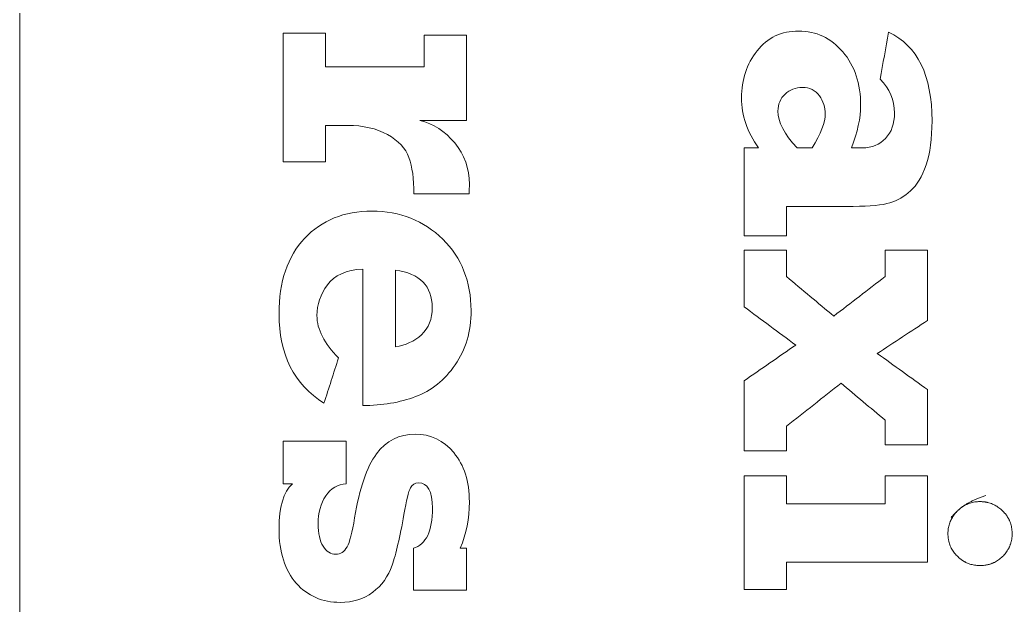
# Model space of a CAD drawing. Header units: millimetres. Extents: x 0 to 57, y -80 to 0.
# Drawn here: x 0 to 7.53, y -13.94 to -9.5 of the extents above; entities that cross this region are included whole.
import ezdxf

# ---------------------------------------------------------------- set-up
doc = ezdxf.new("R2010")
doc.units = ezdxf.units.MM
doc.layers.add('1', color=7, linetype='CONTINUOUS', true_color=0xffffff)

msp = doc.modelspace()

# ---------------------------------------------------------------- linework, layer by layer
at = {"layer": '1', "color": 163, "linetype": 'CONTINUOUS', "lineweight": 18}
msp.add_line((0, -2), (0, -80), dxfattribs=at)
msp.add_line((0, -2), (0, -80), dxfattribs=at)
for points in [[(2, -10.57535723914795), (2, -10.24894401006554), (2, -9.922530780983124), (2, -9.59611755190071)], [(2, -9.59611755190071), (2.106947065696055, -9.59611755190071), (2.213894131392109, -9.59611755190071), (2.320841197088164, -9.59611755190071)], [(2, -10.57535723914795), (2, -10.24894401006554), (2, -9.922530780983124), (2, -9.59611755190071)], [(2, -9.59611755190071), (2.106947065696055, -9.59611755190071), (2.213894131392109, -9.59611755190071), (2.320841197088164, -9.59611755190071)], [(2.320841197088164, -9.59611755190071), (2.320841197088164, -9.68185494742511), (2.320841197088164, -9.767592342949511), (2.320841197088164, -9.853329738473912)], [(2.320841197088164, -9.59611755190071), (2.320841197088164, -9.68185494742511), (2.320841197088164, -9.767592342949511), (2.320841197088164, -9.853329738473912)], [(3.069830142895659, -9.853329738473912), (3.069830142895659, -9.772804889008647), (3.069830142895659, -9.692280039543382), (3.069830142895659, -9.611755190078117)], [(3.069830142895659, -9.611755190078117), (3.177136694526827, -9.611755190078117), (3.284443246157994, -9.611755190078117), (3.391749797789162, -9.611755190078117)], [(3.069830142895659, -9.853329738473912), (3.069830142895659, -9.772804889008647), (3.069830142895659, -9.692280039543382), (3.069830142895659, -9.611755190078117)], [(3.069830142895659, -9.611755190078117), (3.177136694526827, -9.611755190078117), (3.284443246157994, -9.611755190078117), (3.391749797789162, -9.611755190078117)], [(3.391749797789162, -9.611755190078117), (3.391749797789162, -9.82798598004846), (3.391749797789162, -10.0442167700188), (3.391749797789162, -10.26044755998915)], [(3.391749797789162, -9.611755190078117), (3.391749797789162, -9.82798598004846), (3.391749797789162, -10.0442167700188), (3.391749797789162, -10.26044755998915)], [(6.532084119708816, -9.947425181989754), (6.553653275815583, -9.82807585153231), (6.575222431922351, -9.708726521074865), (6.596791588029117, -9.58937719061742)], [(6.532084119708816, -9.947425181989754), (6.553653275815583, -9.82807585153231), (6.575222431922351, -9.708726521074865), (6.596791588029117, -9.58937719061742)], [(2.320841197088164, -9.853329738473912), (2.570504179023996, -9.853329738473912), (2.820167160959828, -9.853329738473912), (3.069830142895659, -9.853329738473912)], [(2.320841197088164, -9.853329738473912), (2.570504179023996, -9.853329738473912), (2.820167160959828, -9.853329738473912), (3.069830142895659, -9.853329738473912)], [(2.320841197088164, -10.29765435427332), (2.320841197088164, -10.39022198256486), (2.320841197088164, -10.48278961085641), (2.320841197088164, -10.57535723914795)], [(2.320841197088164, -10.29765435427332), (2.320841197088164, -10.39022198256486), (2.320841197088164, -10.48278961085641), (2.320841197088164, -10.57535723914795)], [(3.391749797789162, -10.26044755998915), (3.273838411072167, -10.26044755998915), (3.155927024355172, -10.26044755998915), (3.038015637638178, -10.26044755998915)], [(3.391749797789162, -10.26044755998915), (3.273838411072167, -10.26044755998915), (3.155927024355172, -10.26044755998915), (3.038015637638178, -10.26044755998915)], [(5.5, -11.13642491237529), (5.5, -10.91372337557292), (5.5, -10.69102183877055), (5.5, -10.46832030196818)], [(5.5, -10.46832030196818), (5.53648782241395, -10.46832030196818), (5.572975644827896, -10.46832030196818), (5.609463467241844, -10.46832030196818)], [(5.5, -11.13642491237529), (5.5, -10.91372337557292), (5.5, -10.69102183877055), (5.5, -10.46832030196818)], [(5.5, -10.46832030196818), (5.53648782241395, -10.46832030196818), (5.572975644827896, -10.46832030196818), (5.609463467241844, -10.46832030196818)], [(5.901186303585871, -10.46832030196818), (5.939112069740272, -10.46832030196818), (5.97703783589467, -10.46832030196818), (6.014963602049069, -10.46832030196818)], [(5.901186303585871, -10.46832030196818), (5.939112069740272, -10.46832030196818), (5.97703783589467, -10.46832030196818), (6.014963602049069, -10.46832030196818)], [(2.320841197088164, -10.57535723914795), (2.213894131392109, -10.57535723914795), (2.106947065696055, -10.57535723914795), (2, -10.57535723914795)], [(2.320841197088164, -10.57535723914795), (2.213894131392109, -10.57535723914795), (2.106947065696055, -10.57535723914795), (2, -10.57535723914795)], [(3.411701267187921, -10.81693178754375), (3.271861238429047, -10.81693178754375), (3.132021209670172, -10.81693178754375), (2.992181180911297, -10.81693178754375)], [(3.411701267187921, -10.81693178754375), (3.271861238429047, -10.81693178754375), (3.132021209670172, -10.81693178754375), (2.992181180911297, -10.81693178754375)], [(5.820841197088164, -10.91264491776758), (5.820841197088164, -10.98723824930349), (5.820841197088164, -11.06183158083939), (5.820841197088164, -11.13642491237529)], [(5.820841197088164, -10.91264491776758), (5.820841197088164, -10.98723824930349), (5.820841197088164, -11.06183158083939), (5.820841197088164, -11.13642491237529)], [(5.820841197088164, -11.13642491237529), (5.713894131392109, -11.13642491237529), (5.606947065696055, -11.13642491237529), (5.5, -11.13642491237529)], [(5.820841197088164, -11.13642491237529), (5.713894131392109, -11.13642491237529), (5.606947065696055, -11.13642491237529), (5.5, -11.13642491237529)], [(5.5, -11.67619304394714), (5.5, -11.53239866990203), (5.5, -11.38860429585691), (5.5, -11.2448099218118)], [(5.5, -11.2448099218118), (5.606947065696055, -11.2448099218118), (5.713894131392109, -11.2448099218118), (5.820841197088164, -11.2448099218118)], [(5.5, -11.67619304394714), (5.5, -11.53239866990203), (5.5, -11.38860429585691), (5.5, -11.2448099218118)], [(5.5, -11.2448099218118), (5.606947065696055, -11.2448099218118), (5.713894131392109, -11.2448099218118), (5.820841197088164, -11.2448099218118)], [(5.820841197088164, -11.2448099218118), (5.820841197088164, -11.31185404871033), (5.820841197088164, -11.37889817560887), (5.820841197088164, -11.4459423025074)], [(5.820841197088164, -11.2448099218118), (5.820841197088164, -11.31185404871033), (5.820841197088164, -11.37889817560887), (5.820841197088164, -11.4459423025074)], [(6.569830142895658, -11.4459423025074), (6.569830142895658, -11.37889817560887), (6.569830142895658, -11.31185404871033), (6.569830142895658, -11.2448099218118)], [(6.569830142895658, -11.2448099218118), (6.677136694526827, -11.2448099218118), (6.784443246157994, -11.2448099218118), (6.891749797789163, -11.2448099218118)], [(6.569830142895658, -11.4459423025074), (6.569830142895658, -11.37889817560887), (6.569830142895658, -11.31185404871033), (6.569830142895658, -11.2448099218118)], [(6.569830142895658, -11.2448099218118), (6.677136694526827, -11.2448099218118), (6.784443246157994, -11.2448099218118), (6.891749797789163, -11.2448099218118)], [(6.891749797789163, -11.2448099218118), (6.891749797789163, -11.42311494562774), (6.891749797789163, -11.60141996944368), (6.891749797789163, -11.77972499325962)], [(6.891749797789163, -11.2448099218118), (6.891749797789163, -11.42311494562774), (6.891749797789163, -11.60141996944368), (6.891749797789163, -11.77972499325962)], [(2.603936370989485, -12.42545160420593), (2.603936370989485, -12.07998562056253), (2.603936370989485, -11.73451963691915), (2.603936370989485, -11.38905365327575)], [(2.603936370989485, -12.42545160420593), (2.603936370989485, -12.07998562056253), (2.603936370989485, -11.73451963691915), (2.603936370989485, -11.38905365327575)], [(2.85144243731464, -11.39606362901045), (2.85144243731464, -11.59018603397136), (2.85144243731464, -11.78430843893227), (2.85144243731464, -11.97843084389317)], [(2.85144243731464, -11.39606362901045), (2.85144243731464, -11.59018603397136), (2.85144243731464, -11.78430843893227), (2.85144243731464, -11.97843084389317)], [(5.820841197088164, -11.4459423025074), (5.940550013480724, -11.54605913543631), (6.060258829873282, -11.64617596836522), (6.179967646265841, -11.74629280129413)], [(5.820841197088164, -11.4459423025074), (5.940550013480724, -11.54605913543631), (6.060258829873282, -11.64617596836522), (6.179967646265841, -11.74629280129413)], [(6.179967646265841, -11.74629280129413), (6.309921811809112, -11.64617596836522), (6.439875977352386, -11.54605913543631), (6.569830142895658, -11.4459423025074)], [(6.179967646265841, -11.74629280129413), (6.309921811809112, -11.64617596836522), (6.439875977352386, -11.54605913543631), (6.569830142895658, -11.4459423025074)], [(5.890940954435158, -11.96629819358316), (5.760627302956773, -11.86959647703782), (5.630313651478387, -11.77289476049248), (5.5, -11.67619304394714)], [(5.890940954435158, -11.96629819358316), (5.760627302956773, -11.86959647703782), (5.630313651478387, -11.77289476049248), (5.5, -11.67619304394714)], [(2.256133728767862, -11.74117012671873), (2.256133728767862, -11.84793744944723), (2.310595847937449, -11.9552440010784), (2.420059315179294, -12.06362901051491)], [(2.256133728767862, -11.74117012671873), (2.256133728767862, -11.84793744944723), (2.310595847937449, -11.9552440010784), (2.420059315179294, -12.06362901051491)], [(6.891749797789163, -11.77972499325962), (6.764671519726792, -11.86312573020579), (6.63759324166442, -11.94652646715195), (6.51051496360205, -12.02992720409812)], [(6.891749797789163, -11.77972499325962), (6.764671519726792, -11.86312573020579), (6.63759324166442, -11.94652646715195), (6.51051496360205, -12.02992720409812)], [(5.5, -12.23699110272309), (5.630313651478387, -12.14676013300978), (5.760627302956773, -12.05652916329647), (5.890940954435158, -11.96629819358316)], [(5.5, -12.23699110272309), (5.630313651478387, -12.14676013300978), (5.760627302956773, -12.05652916329647), (5.890940954435158, -11.96629819358316)], [(6.51051496360205, -12.02992720409812), (6.637593241664422, -12.12141637458433), (6.764671519726792, -12.21290554507053), (6.891749797789163, -12.30439471555673)], [(6.51051496360205, -12.02992720409812), (6.637593241664422, -12.12141637458433), (6.764671519726792, -12.21290554507053), (6.891749797789163, -12.30439471555673)], [(2.420059315179294, -12.06362901051491), (2.383032263862676, -12.17848476678344), (2.346005212546059, -12.29334052305198), (2.308978161229442, -12.40819627932051)], [(2.420059315179294, -12.06362901051491), (2.383032263862676, -12.17848476678344), (2.346005212546059, -12.29334052305198), (2.308978161229442, -12.40819627932051)], [(5.5, -12.7702884874629), (5.5, -12.59252269254963), (5.5, -12.41475689763636), (5.5, -12.23699110272309)], [(5.5, -12.7702884874629), (5.5, -12.59252269254963), (5.5, -12.41475689763636), (5.5, -12.23699110272309)], [(6.236047452143436, -12.25532488541384), (6.097645367125011, -12.36460860968812), (5.959243282106588, -12.47389233396241), (5.820841197088164, -12.5831760582367)], [(6.236047452143436, -12.25532488541384), (6.097645367125011, -12.36460860968812), (5.959243282106588, -12.47389233396241), (5.820841197088164, -12.5831760582367)], [(6.569830142895658, -12.53734160150982), (6.458569245978251, -12.44333602947782), (6.347308349060843, -12.34933045744583), (6.236047452143436, -12.25532488541384)], [(6.569830142895658, -12.53734160150982), (6.458569245978251, -12.44333602947782), (6.347308349060843, -12.34933045744583), (6.236047452143436, -12.25532488541384)], [(6.891749797789163, -12.30439471555673), (6.891749797789163, -12.44423474431561), (6.891749797789163, -12.58407477307448), (6.891749797789163, -12.72391480183335)], [(6.891749797789163, -12.30439471555673), (6.891749797789163, -12.44423474431561), (6.891749797789163, -12.58407477307448), (6.891749797789163, -12.72391480183335)], [(6.569830142895658, -12.72391480183335), (6.569830142895658, -12.66172373505884), (6.569830142895658, -12.59953266828433), (6.569830142895658, -12.53734160150982)], [(6.569830142895658, -12.72391480183335), (6.569830142895658, -12.66172373505884), (6.569830142895658, -12.59953266828433), (6.569830142895658, -12.53734160150982)], [(5.820841197088164, -12.5831760582367), (5.820841197088164, -12.64554686797876), (5.820841197088164, -12.70791767772083), (5.820841197088164, -12.7702884874629)], [(5.820841197088164, -12.5831760582367), (5.820841197088164, -12.64554686797876), (5.820841197088164, -12.70791767772083), (5.820841197088164, -12.7702884874629)], [(2, -13.02076031275271), (2, -12.9123753033162), (2, -12.80399029387969), (2, -12.69560528444319)], [(2, -12.69560528444319), (2.159611755190078, -12.69560528444319), (2.319223510380156, -12.69560528444319), (2.478835265570235, -12.69560528444319)], [(2, -13.02076031275271), (2, -12.9123753033162), (2, -12.80399029387969), (2, -12.69560528444319)], [(2, -12.69560528444319), (2.159611755190078, -12.69560528444319), (2.319223510380156, -12.69560528444319), (2.478835265570235, -12.69560528444319)], [(2.478835265570235, -12.69560528444319), (2.478835265570235, -12.80399029387969), (2.478835265570235, -12.9123753033162), (2.478835265570235, -13.02076031275271)], [(2.478835265570235, -12.69560528444319), (2.478835265570235, -12.80399029387969), (2.478835265570235, -12.9123753033162), (2.478835265570235, -13.02076031275271)], [(6.891749797789163, -12.72391480183335), (6.784443246157994, -12.72391480183335), (6.677136694526827, -12.72391480183335), (6.569830142895658, -12.72391480183335)], [(6.891749797789163, -12.72391480183335), (6.784443246157994, -12.72391480183335), (6.677136694526827, -12.72391480183335), (6.569830142895658, -12.72391480183335)], [(5.820841197088164, -12.7702884874629), (5.713894131392109, -12.7702884874629), (5.606947065696055, -12.7702884874629), (5.5, -12.7702884874629)], [(5.820841197088164, -12.7702884874629), (5.713894131392109, -12.7702884874629), (5.606947065696055, -12.7702884874629), (5.5, -12.7702884874629)], [(2.069021299541655, -13.02076031275271), (2.046014199694437, -13.02076031275271), (2.023007099847218, -13.02076031275271), (2, -13.02076031275271)], [(2.069021299541655, -13.02076031275271), (2.046014199694437, -13.02076031275271), (2.023007099847218, -13.02076031275271), (2, -13.02076031275271)], [(5.5, -13.82232407657047), (5.5, -13.53473532848024), (5.5, -13.24714658039001), (5.5, -12.95955783229978)], [(5.5, -12.95955783229978), (5.606947065696055, -12.95955783229978), (5.713894131392109, -12.95955783229978), (5.820841197088164, -12.95955783229978)], [(5.5, -13.82232407657047), (5.5, -13.53473532848024), (5.5, -13.24714658039001), (5.5, -12.95955783229978)], [(5.5, -12.95955783229978), (5.606947065696055, -12.95955783229978), (5.713894131392109, -12.95955783229978), (5.820841197088164, -12.95955783229978)], [(5.820841197088164, -12.95955783229978), (5.820841197088164, -13.03001707558189), (5.820841197088164, -13.100476318864), (5.820841197088164, -13.1709355621461)], [(5.820841197088164, -12.95955783229978), (5.820841197088164, -13.03001707558189), (5.820841197088164, -13.100476318864), (5.820841197088164, -13.1709355621461)], [(6.569830142895658, -13.1709355621461), (6.569830142895658, -13.100476318864), (6.569830142895658, -13.03001707558189), (6.569830142895658, -12.95955783229978)], [(6.569830142895658, -12.95955783229978), (6.677136694526827, -12.95955783229978), (6.784443246157994, -12.95955783229978), (6.891749797789163, -12.95955783229978)], [(6.569830142895658, -13.1709355621461), (6.569830142895658, -13.100476318864), (6.569830142895658, -13.03001707558189), (6.569830142895658, -12.95955783229978)], [(6.569830142895658, -12.95955783229978), (6.677136694526827, -12.95955783229978), (6.784443246157994, -12.95955783229978), (6.891749797789163, -12.95955783229978)], [(6.891749797789163, -12.95955783229978), (6.891749797789163, -13.17812528084836), (6.891749797789163, -13.39669272939693), (6.891749797789163, -13.6152601779455)], [(6.891749797789163, -12.95955783229978), (6.891749797789163, -13.17812528084836), (6.891749797789163, -13.39669272939693), (6.891749797789163, -13.6152601779455)], [(5.820841197088164, -13.1709355621461), (6.070504179023996, -13.1709355621461), (6.320167160959827, -13.1709355621461), (6.569830142895658, -13.1709355621461)], [(5.820841197088164, -13.1709355621461), (6.070504179023996, -13.1709355621461), (6.320167160959827, -13.1709355621461), (6.569830142895658, -13.1709355621461)], [(2.987867349689944, -13.82744675114581), (2.987867349689944, -13.72157814325509), (2.987867349689944, -13.61570953536437), (2.987867349689944, -13.50984092747366)], [(2.987867349689944, -13.82744675114581), (2.987867349689944, -13.72157814325509), (2.987867349689944, -13.61570953536437), (2.987867349689944, -13.50984092747366)], [(3.344297654354274, -13.50984092747366), (3.360115035499236, -13.50984092747366), (3.375932416644199, -13.50984092747366), (3.391749797789162, -13.50984092747366)], [(3.344297654354274, -13.50984092747366), (3.360115035499236, -13.50984092747366), (3.375932416644199, -13.50984092747366), (3.391749797789162, -13.50984092747366)], [(3.391749797789162, -13.50984092747366), (3.391749797789162, -13.61570953536437), (3.391749797789162, -13.72157814325509), (3.391749797789162, -13.82744675114581)], [(3.391749797789162, -13.50984092747366), (3.391749797789162, -13.61570953536437), (3.391749797789162, -13.72157814325509), (3.391749797789162, -13.82744675114581)], [(6.891749797789163, -13.6152601779455), (6.534780264222163, -13.6152601779455), (6.177810730655163, -13.6152601779455), (5.820841197088164, -13.6152601779455)], [(5.820841197088164, -13.6152601779455), (5.820841197088164, -13.68428147748716), (5.820841197088164, -13.75330277702881), (5.820841197088164, -13.82232407657047)], [(6.891749797789163, -13.6152601779455), (6.534780264222163, -13.6152601779455), (6.177810730655163, -13.6152601779455), (5.820841197088164, -13.6152601779455)], [(5.820841197088164, -13.6152601779455), (5.820841197088164, -13.68428147748716), (5.820841197088164, -13.75330277702881), (5.820841197088164, -13.82232407657047)], [(3.391749797789162, -13.82744675114581), (3.257122315089422, -13.82744675114581), (3.122494832389683, -13.82744675114581), (2.987867349689944, -13.82744675114581)], [(3.391749797789162, -13.82744675114581), (3.257122315089422, -13.82744675114581), (3.122494832389683, -13.82744675114581), (2.987867349689944, -13.82744675114581)], [(5.820841197088164, -13.82232407657047), (5.713894131392109, -13.82232407657047), (5.606947065696055, -13.82232407657047), (5.5, -13.82232407657047)], [(5.820841197088164, -13.82232407657047), (5.713894131392109, -13.82232407657047), (5.606947065696055, -13.82232407657047), (5.5, -13.82232407657047)]]:
    msp.add_open_spline(points, degree=3, dxfattribs=at)
for points, knots in [([(5.609463467241844, -10.46832030196818), (5.523186842814775, -10.34807225667295), (5.48004853060124, -10.22189269344837), (5.48004853060124, -9.950660555405769), (5.518873011593421, -9.831490967915881), (5.676327851172823, -9.630897816122946), (5.782016716095983, -9.580749528174714), (6.047317336209221, -9.580749528174714), (6.158937719061742, -9.633593960636293), (6.338774264314171, -9.844659606561299), (6.38433540037746, -9.980857373955244), (6.38433540037746, -10.24022647613912), (6.360609328660017, -10.34753302777029), (6.313696414127797, -10.46832030196818)], [0, 0, 0, 0, 0.174231399977354, 0.174231399977354, 0.3548113125044894, 0.3548113125044894, 0.5353912250316267, 0.5353912250316267, 0.7174452592936804, 0.7174452592936804, 0.8989617143420233, 0.8989617143420233, 1, 1, 1, 1]), ([(5.609463467241844, -10.46832030196818), (5.523186842814775, -10.34807225667295), (5.48004853060124, -10.22189269344837), (5.48004853060124, -9.950660555405769), (5.518873011593421, -9.831490967915881), (5.676327851172823, -9.630897816122946), (5.782016716095983, -9.580749528174714), (6.047317336209221, -9.580749528174714), (6.158937719061742, -9.633593960636293), (6.338774264314171, -9.844659606561299), (6.38433540037746, -9.980857373955244), (6.38433540037746, -10.24022647613912), (6.360609328660017, -10.34753302777029), (6.313696414127797, -10.46832030196818)], [0, 0, 0, 0, 0.174231399977354, 0.174231399977354, 0.3548113125044894, 0.3548113125044894, 0.5353912250316267, 0.5353912250316267, 0.7174452592936804, 0.7174452592936804, 0.8989617143420233, 0.8989617143420233, 1, 1, 1, 1]), ([(6.596791588029117, -9.58937719061742), (6.816257751415476, -9.692909139929903), (6.926260447559989, -9.91776759234295), (6.926260447559989, -10.39822054462119), (6.911162038285253, -10.50930169857104), (6.850933248448602, -10.68568601166409), (6.811943920194123, -10.7514154758695), (6.715961175519007, -10.83769210029657), (6.663655971960097, -10.86788891884604), (6.549339444594231, -10.90347802642221), (6.456592073335131, -10.91264491776758), (6.159117462029298, -10.91264491776758), (5.989979329558731, -10.91264491776758), (5.820841197088164, -10.91264491776758)], [0, 0, 0, 0, 0.3275018207374467, 0.3275018207374467, 0.4545235549486995, 0.4545235549486995, 0.5808518656092965, 0.5808518656092965, 0.7071801762698956, 0.7071801762698956, 0.8335084869304964, 0.8335084869304964, 1, 1, 1, 1]), ([(6.596791588029117, -9.58937719061742), (6.816257751415476, -9.692909139929903), (6.926260447559989, -9.91776759234295), (6.926260447559989, -10.39822054462119), (6.911162038285253, -10.50930169857104), (6.850933248448602, -10.68568601166409), (6.811943920194123, -10.7514154758695), (6.715961175519007, -10.83769210029657), (6.663655971960097, -10.86788891884604), (6.549339444594231, -10.90347802642221), (6.456592073335131, -10.91264491776758), (6.159117462029298, -10.91264491776758), (5.989979329558731, -10.91264491776758), (5.820841197088164, -10.91264491776758)], [0, 0, 0, 0, 0.3275018207374467, 0.3275018207374467, 0.4545235549486995, 0.4545235549486995, 0.5808518656092965, 0.5808518656092965, 0.7071801762698956, 0.7071801762698956, 0.8335084869304964, 0.8335084869304964, 1, 1, 1, 1]), ([(6.014963602049069, -10.46832030196818), (6.081827985980048, -10.36047452143434), (6.115260177945538, -10.27473712590995), (6.115260177945538, -10.15988136964141), (6.10070099757347, -10.11350768401186), (6.041202556455676, -10.03020986644695), (5.997708277163656, -10.00943650579671), (5.890401725532489, -10.00943650579671), (5.846724184416285, -10.02615260177945), (5.773908216033885, -10.09353454267063), (5.756133728767862, -10.13669452682664), (5.756133728767862, -10.27150175249393), (5.804125101105419, -10.3647883526557), (5.901186303585872, -10.46832030196818)], [0, 0, 0, 0, 0.1919064036489884, 0.1919064036489884, 0.3434963359431518, 0.3434963359431518, 0.4960229811614178, 0.4960229811614178, 0.6353502051588696, 0.6353502051588696, 0.7768343255572288, 0.7768343255572288, 1, 1, 1, 1]), ([(6.014963602049069, -10.46832030196818), (6.081827985980048, -10.36047452143434), (6.115260177945538, -10.27473712590995), (6.115260177945538, -10.15988136964141), (6.10070099757347, -10.11350768401186), (6.041202556455676, -10.03020986644695), (5.997708277163656, -10.00943650579671), (5.890401725532489, -10.00943650579671), (5.846724184416285, -10.02615260177945), (5.773908216033885, -10.09353454267063), (5.756133728767862, -10.13669452682664), (5.756133728767862, -10.27150175249393), (5.804125101105419, -10.3647883526557), (5.901186303585872, -10.46832030196818)], [0, 0, 0, 0, 0.1919064036489884, 0.1919064036489884, 0.3434963359431518, 0.3434963359431518, 0.4960229811614178, 0.4960229811614178, 0.6353502051588696, 0.6353502051588696, 0.7768343255572288, 0.7768343255572288, 1, 1, 1, 1]), ([(6.313696414127797, -10.46832030196818), (6.342095803001707, -10.46832030196818), (6.370495191875618, -10.46832030196818), (6.469533566999191, -10.46832030196818), (6.527770288487464, -10.44405500134807), (6.618615582223963, -10.34780224965106), (6.641547586950661, -10.28390401725532), (6.641547586950661, -10.10380156376382), (6.605419250471826, -10.01860339714209), (6.532084119708816, -9.947425181989754)], [0, 0, 0, 0, 0.10995822000448, 0.10995822000448, 0.3834618938130853, 0.3834618938130853, 0.6585043423815007, 0.6585043423815007, 1, 1, 1, 1]), ([(6.313696414127797, -10.46832030196818), (6.342095803001707, -10.46832030196818), (6.370495191875618, -10.46832030196818), (6.469533566999191, -10.46832030196818), (6.527770288487464, -10.44405500134807), (6.618615582223963, -10.34780224965106), (6.641547586950661, -10.28390401725532), (6.641547586950661, -10.10380156376382), (6.605419250471826, -10.01860339714209), (6.532084119708816, -9.947425181989754)], [0, 0, 0, 0, 0.10995822000448, 0.10995822000448, 0.3834618938130853, 0.3834618938130853, 0.6585043423815007, 0.6585043423815007, 1, 1, 1, 1]), ([(2.992181180911297, -10.81693178754375), (2.992181180911297, -10.70477217578856), (2.979778916149906, -10.61310326233479), (2.929322226303796, -10.4713951121287), (2.875168509032084, -10.41251011054186), (2.706267330926055, -10.32106679755451), (2.606632515502831, -10.29765435427332), (2.434798238518918, -10.29765435427332), (2.377819717803541, -10.29765435427332), (2.320841197088164, -10.29765435427332)], [0, 0, 0, 0, 0.288512287925431, 0.288512287925431, 0.5743968508642988, 0.5743968508642988, 0.8588742695857563, 0.8588742695857563, 1, 1, 1, 1]), ([(2.992181180911297, -10.81693178754375), (2.992181180911297, -10.70477217578856), (2.979778916149906, -10.61310326233479), (2.929322226303796, -10.4713951121287), (2.875168509032084, -10.41251011054186), (2.706267330926055, -10.32106679755451), (2.606632515502831, -10.29765435427332), (2.434798238518918, -10.29765435427332), (2.377819717803541, -10.29765435427332), (2.320841197088164, -10.29765435427332)], [0, 0, 0, 0, 0.288512287925431, 0.288512287925431, 0.5743968508642988, 0.5743968508642988, 0.8588742695857563, 0.8588742695857563, 1, 1, 1, 1]), ([(3.038015637638178, -10.26044755998915), (3.139929900242653, -10.28525208951193), (3.22782421137773, -10.34187112429219), (3.375529551279046, -10.51976441687407), (3.413318953895929, -10.62388784038818), (3.413318953895929, -10.7651658128875), (3.41277972499326, -10.78889188460495), (3.411701267187921, -10.81693178754375)], [0, 0, 0, 0, 0.4610512998902156, 0.4610512998902156, 0.9218318679230054, 0.9218318679230054, 1, 1, 1, 1]), ([(3.038015637638178, -10.26044755998915), (3.139929900242653, -10.28525208951193), (3.22782421137773, -10.34187112429219), (3.375529551279046, -10.51976441687407), (3.413318953895929, -10.62388784038818), (3.413318953895929, -10.7651658128875), (3.41277972499326, -10.78889188460495), (3.411701267187921, -10.81693178754375)], [0, 0, 0, 0, 0.4610512998902156, 0.4610512998902156, 0.9218318679230054, 0.9218318679230054, 1, 1, 1, 1]), ([(2.308978161229442, -12.40819627932051), (2.081962793205716, -12.26368293340517), (1.968185494742518, -12.03774602318678), (1.968185494742518, -11.4844971690482), (2.03289296306282, -11.29307090860064), (2.291722836344028, -11.01806416823935), (2.46211916958749, -10.9490428686977), (2.887570773793475, -10.9490428686977), (3.066594769479644, -11.02022108385003), (3.354543003504989, -11.30385548665402), (3.426260447559989, -11.4844971690482), (3.426260447559989, -11.86303585872197), (3.385818279859801, -12.00053922890261), (3.225128066864384, -12.23240765705036), (3.124831490967916, -12.31329199245074), (2.88523604556817, -12.40287046978487), (2.751685090320841, -12.42545160420593), (2.603936370989485, -12.42545160420593)], [0, 0, 0, 0, 0.1672095742534078, 0.1672095742534078, 0.3004501281681199, 0.3004501281681199, 0.4336906820828318, 0.4336906820828318, 0.569316616758165, 0.569316616758165, 0.7049425514334985, 0.7049425514334985, 0.803246361579011, 0.803246361579011, 0.901550171724523, 0.901550171724523, 1, 1, 1, 1]), ([(2.308978161229442, -12.40819627932051), (2.081962793205716, -12.26368293340517), (1.968185494742518, -12.03774602318678), (1.968185494742518, -11.4844971690482), (2.03289296306282, -11.29307090860064), (2.291722836344028, -11.01806416823935), (2.46211916958749, -10.9490428686977), (2.887570773793475, -10.9490428686977), (3.066594769479644, -11.02022108385003), (3.354543003504989, -11.30385548665402), (3.426260447559989, -11.4844971690482), (3.426260447559989, -11.86303585872197), (3.385818279859801, -12.00053922890261), (3.225128066864384, -12.23240765705036), (3.124831490967916, -12.31329199245074), (2.88523604556817, -12.40287046978487), (2.751685090320841, -12.42545160420593), (2.603936370989485, -12.42545160420593)], [0, 0, 0, 0, 0.1672095742534078, 0.1672095742534078, 0.3004501281681199, 0.3004501281681199, 0.4336906820828318, 0.4336906820828318, 0.569316616758165, 0.569316616758165, 0.7049425514334985, 0.7049425514334985, 0.803246361579011, 0.803246361579011, 0.901550171724523, 0.901550171724523, 1, 1, 1, 1]), ([(2.603936370989485, -11.38905365327575), (2.477217578862227, -11.39552440010778), (2.387705581019143, -11.43596656780797), (2.282016716095983, -11.58263682933399), (2.256133728767862, -11.65974656241568), (2.256133728767862, -11.74117012671873)], [0, 0, 0, 0, 0.4999999999999994, 0.4999999999999994, 1, 1, 1, 1]), ([(2.603936370989485, -11.38905365327575), (2.477217578862227, -11.39552440010778), (2.387705581019143, -11.43596656780797), (2.282016716095983, -11.58263682933399), (2.256133728767862, -11.65974656241568), (2.256133728767862, -11.74117012671873)], [0, 0, 0, 0, 0.4999999999999994, 0.4999999999999994, 1, 1, 1, 1]), ([(2.85144243731464, -11.97843084389317), (2.928552170396333, -11.96818549474246), (2.994877325424643, -11.93744944729031), (3.104094036011947, -11.83688356526438), (3.131302237799946, -11.76813157185219), (3.131302237799946, -11.51792936101369), (3.038015637638178, -11.42302507414391), (2.85144243731464, -11.39606362901045)], [0, 0, 0, 0, 0.2577599381622807, 0.2577599381622807, 0.5169040976832087, 0.5169040976832087, 1, 1, 1, 1]), ([(2.85144243731464, -11.97843084389317), (2.928552170396333, -11.96818549474246), (2.994877325424643, -11.93744944729031), (3.104094036011947, -11.83688356526438), (3.131302237799946, -11.76813157185219), (3.131302237799946, -11.51792936101369), (3.038015637638178, -11.42302507414391), (2.85144243731464, -11.39606362901045)], [0, 0, 0, 0, 0.2577599381622807, 0.2577599381622807, 0.5169040976832087, 0.5169040976832087, 1, 1, 1, 1]), ([(2.484227554596926, -13.49959557832294), (2.504718252898355, -13.46238878403877), (2.523591264491777, -13.38905365327576), (2.579647223702383, -13.0543666026948), (2.63359396063629, -12.89188460501477), (2.782421137772985, -12.69236991102717), (2.881100026961445, -12.64276085198161), (3.118360744135886, -12.64276085198161), (3.215421946616339, -12.68967376651383), (3.373955244001078, -12.87732542464271), (3.413318953895929, -13.00188730115929), (3.413318953895929, -13.28282555944993), (3.390132111081154, -13.40037746023181), (3.344297654354274, -13.50984092747366)], [0, 0, 0, 0, 0.094892587097015, 0.094892587097015, 0.2901362518266503, 0.2901362518266503, 0.4853799165562849, 0.4853799165562849, 0.6685821217871765, 0.6685821217871765, 0.8517843270180642, 0.8517843270180642, 1, 1, 1, 1]), ([(2.484227554596926, -13.49959557832294), (2.504718252898355, -13.46238878403877), (2.523591264491777, -13.38905365327576), (2.579647223702383, -13.0543666026948), (2.63359396063629, -12.89188460501477), (2.782421137772985, -12.69236991102717), (2.881100026961445, -12.64276085198161), (3.118360744135886, -12.64276085198161), (3.215421946616339, -12.68967376651383), (3.373955244001078, -12.87732542464271), (3.413318953895929, -13.00188730115929), (3.413318953895929, -13.28282555944993), (3.390132111081154, -13.40037746023181), (3.344297654354274, -13.50984092747366)], [0, 0, 0, 0, 0.094892587097015, 0.094892587097015, 0.2901362518266503, 0.2901362518266503, 0.4853799165562849, 0.4853799165562849, 0.6685821217871765, 0.6685821217871765, 0.8517843270180642, 0.8517843270180642, 1, 1, 1, 1]), ([(2.965219735777838, -13.05149636020485), (2.951739013211108, -13.07791857643564), (2.935022917228364, -13.14532218926929), (2.886281108924675, -13.4252394312419), (2.856295497438663, -13.55351846858986), (2.797146853970768, -13.72451181970614), (2.747910488002157, -13.79239687247231), (2.611204875263517, -13.89573339863696), (2.528444324615799, -13.92073335130758), (2.296575896468051, -13.92073335130758), (2.18495551361553, -13.87220275006735), (2.011896500139375, -13.67751135990668), (1.968185494742518, -13.54003774602313), (1.968185494742518, -13.19547047721752), (2.001617686708008, -13.082232407657), (2.069021299541655, -13.02076031275271)], [0, 0, 0, 0, 0.0811906382190919, 0.0811906382190919, 0.209684527799924, 0.209684527799924, 0.3374568875377856, 0.3374568875377856, 0.464746890343069, 0.464746890343069, 0.6466924875732193, 0.6466924875732193, 0.8297046731964803, 0.8297046731964803, 1, 1, 1, 1]), ([(2.965219735777838, -13.05149636020485), (2.951739013211108, -13.07791857643564), (2.935022917228364, -13.14532218926929), (2.886281108924675, -13.4252394312419), (2.856295497438663, -13.55351846858986), (2.797146853970768, -13.72451181970614), (2.747910488002157, -13.79239687247231), (2.611204875263517, -13.89573339863696), (2.528444324615799, -13.92073335130758), (2.296575896468051, -13.92073335130758), (2.18495551361553, -13.87220275006735), (2.011896500139375, -13.67751135990668), (1.968185494742518, -13.54003774602313), (1.968185494742518, -13.19547047721752), (2.001617686708008, -13.082232407657), (2.069021299541655, -13.02076031275271)], [0, 0, 0, 0, 0.0811906382190919, 0.0811906382190919, 0.209684527799924, 0.209684527799924, 0.3374568875377856, 0.3374568875377856, 0.464746890343069, 0.464746890343069, 0.6466924875732193, 0.6466924875732193, 0.8297046731964803, 0.8297046731964803, 1, 1, 1, 1]), ([(2.478835265570235, -13.02076031275271), (2.413588568347263, -13.02345645726605), (2.361822593691022, -13.05365327581553), (2.28417363170666, -13.16904826098673), (2.264761391210569, -13.2396872472364), (2.264761391210569, -13.3971420868158), (2.277163655971961, -13.45376112159606), (2.327610398071504, -13.53533457690597), (2.360204906983014, -13.55567538420054), (2.436236182259369, -13.55567538420054), (2.464276085198167, -13.53680237260712), (2.484227554596926, -13.49959557832294)], [0, 0, 0, 0, 0.2219783526727171, 0.2219783526727171, 0.4439567053454271, 0.4439567053454271, 0.6348298111467983, 0.6348298111467983, 0.8238895543119319, 0.8238895543119319, 1, 1, 1, 1]), ([(2.478835265570235, -13.02076031275271), (2.413588568347263, -13.02345645726605), (2.361822593691022, -13.05365327581553), (2.28417363170666, -13.16904826098673), (2.264761391210569, -13.2396872472364), (2.264761391210569, -13.3971420868158), (2.277163655971961, -13.45376112159606), (2.327610398071504, -13.53533457690597), (2.360204906983014, -13.55567538420054), (2.436236182259369, -13.55567538420054), (2.464276085198167, -13.53680237260712), (2.484227554596926, -13.49959557832294)], [0, 0, 0, 0, 0.2219783526727171, 0.2219783526727171, 0.4439567053454271, 0.4439567053454271, 0.6348298111467983, 0.6348298111467983, 0.8238895543119319, 0.8238895543119319, 1, 1, 1, 1]), ([(2.987867349689944, -13.50984092747366), (3.084389323267727, -13.48072256672952), (3.132919924507954, -13.37934753302772), (3.132919924507954, -13.07630088972763), (3.097330816931787, -13.01213265031), (2.999730385548665, -13.01213265031), (2.979239687247237, -13.02507414397406), (2.965219735777838, -13.05149636020485)], [0, 0, 0, 0, 0.4962933514183497, 0.4962933514183497, 0.8608545169663946, 0.8608545169663946, 1, 1, 1, 1]), ([(2.987867349689944, -13.50984092747366), (3.084389323267727, -13.48072256672952), (3.132919924507954, -13.37934753302772), (3.132919924507954, -13.07630088972763), (3.097330816931787, -13.01213265031), (2.999730385548665, -13.01213265031), (2.979239687247237, -13.02507414397406), (2.965219735777838, -13.05149636020485)], [0, 0, 0, 0, 0.4962933514183497, 0.4962933514183497, 0.8608545169663946, 0.8608545169663946, 1, 1, 1, 1]), ([(7.070773793475332, -13.27500674036125), (7.166756538150445, -13.17902399568614), (7.223914801833378, -13.15529792396869), (7.357104340792667, -13.15529792396869), (7.414801833378269, -13.17902399568614), (7.510784578053384, -13.27392828255591), (7.534510649770828, -13.33108654623885), (7.534510649770828, -13.46643300080881), (7.510784578053384, -13.52359126449174), (7.415070651693735, -13.61822975347656), (7.357104340792667, -13.64114316527362), (7.22283634402804, -13.64114316527362), (7.165678080345106, -13.61741709355618), (7.070773793475331, -13.52251280668641), (7.047047721757886, -13.46535454300347), (7.047047721757886, -13.33216500404419), (7.070773793475332, -13.27500674036125), (7.166756538150445, -13.17902399568614)], [-0.1248887351657261, -0.1248887351657261, 0, 0, 0.1235986986045203, 0.1235986986045203, 0.2482022646773681, 0.2482022646773681, 0.3728058307502172, 0.3728058307502172, 0.4984062253516425, 0.4984062253516425, 0.6233030833619249, 0.6233030833619249, 0.7492071740980982, 0.7492071740980982, 0.8751112648342739, 0.8751112648342739, 1, 1, 1.12359869860452, 1.12359869860452]), ([(7.070773793475332, -13.27500674036125), (7.166756538150445, -13.17902399568614), (7.223914801833378, -13.15529792396869), (7.357104340792667, -13.15529792396869), (7.414801833378269, -13.17902399568614), (7.510784578053384, -13.27392828255591), (7.534510649770828, -13.33108654623885), (7.534510649770828, -13.46643300080881), (7.510784578053384, -13.52359126449174), (7.415070651693735, -13.61822975347656), (7.357104340792667, -13.64114316527362), (7.22283634402804, -13.64114316527362), (7.165678080345106, -13.61741709355618), (7.070773793475331, -13.52251280668641), (7.047047721757886, -13.46535454300347), (7.047047721757886, -13.33216500404419), (7.070773793475332, -13.27500674036125), (7.166756538150445, -13.17902399568614)], [-0.1248887351657261, -0.1248887351657261, 0, 0, 0.1235986986045203, 0.1235986986045203, 0.2482022646773681, 0.2482022646773681, 0.3728058307502172, 0.3728058307502172, 0.4984062253516425, 0.4984062253516425, 0.6233030833619249, 0.6233030833619249, 0.7492071740980982, 0.7492071740980982, 0.8751112648342739, 0.8751112648342739, 1, 1, 1.12359869860452, 1.12359869860452])]:
    msp.add_open_spline(points, degree=3, knots=knots, dxfattribs=at)

doc.saveas('drawing.dxf')
